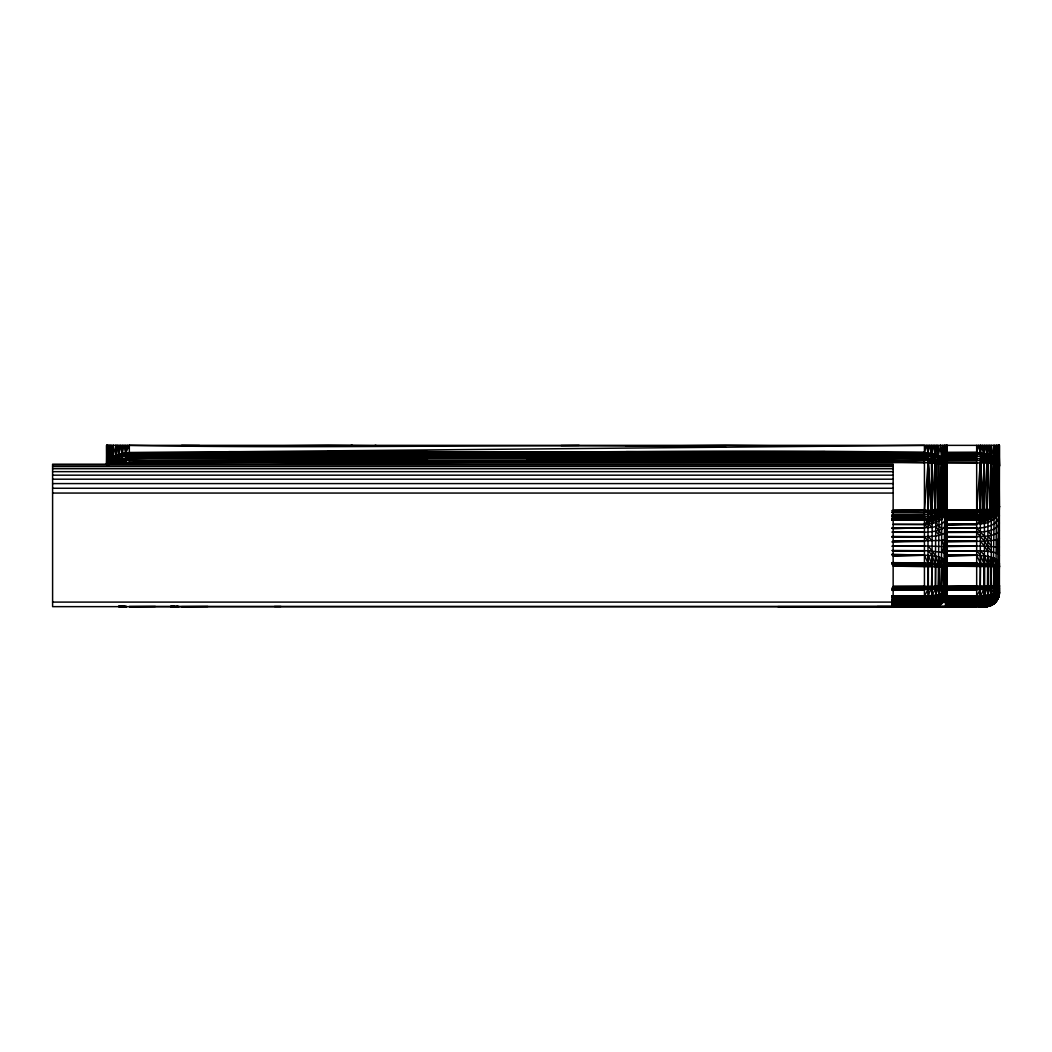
<?xml version="1.0" encoding="UTF-8"?>
<svg xmlns="http://www.w3.org/2000/svg" width="1052" height="1052" viewBox="0 0 1052 1052"><rect width="100%" height="100%" fill="white"/><g stroke="black" fill="none" stroke-linecap="round" stroke-linejoin="round"><path stroke-width="1.5" d="M925.944 606.649C930.27 601.192 927.522 592.855 928.009 586.424L927.982 445.351L928.193 454.411L938.621 461.644L945.669 464.09L947.142 466.128L941.238 463.748L924.432 462.591C659.407 458.251 394.342 466.049 129.317 460.368L115.128 461.644L107.436 464.589L107.712 445.351L106.699 464.852L106.607 445.351L999.4 445.364L999.4 592.46C999.61 600.127 992.72 606.82 985.132 606.649L989.445 605.926M927.167 606.649C933.558 602.691 931.888 592.802 931.914 586.372L932.177 520.385L931.257 517.702L928.377 462.643L931.888 460.697L938.621 461.644L938.989 463.432L938.989 509.392L937.911 511.193L937.608 518.452L935.793 522.397L935.215 586.319C935.951 592.986 937.424 604.519 928.732 606.649C935.767 603.164 935.833 592.618 938.187 586.227L939.028 520.858L940.896 513.205L941.593 459.579L940.488 445.351L938.345 455.398L937.608 509.589L937.911 511.193L940.83 511.89L943.013 512.048L946.129 510.286L947.142 506.591L942.645 508.747L931.428 510.141L891.846 510.588M891.846 514.73L924.432 514.494C932.098 513.863 943.065 514.244 947.142 506.564L946.156 509.76L944.893 510.641L940.672 510.549L944.052 508.353L944.091 464.353L942.802 445.351L941.777 508.918L940.672 510.549L927.838 512.363L891.846 512.521M932.401 606.649L933.716 606.478C942.053 603.309 943.039 593.696 941.198 586.122L941.842 518.965L942.842 509.865L945.722 507.761L945.761 464.918L944.67 445.351L943.71 458.935L946.261 462.38L947.142 466.128L946.261 454.49L947.142 466.128L946.8 445.351L946.747 463.616L944.722 460.026L944.67 445.351M947.142 466.128L946.8 445.351L947.05 464.852L946.261 462.38L946.037 445.351L945.59 461.17M945.459 606.228L982.976 606.504L979.359 606.649L982.095 604.058L984.448 595.577L984.435 520.398L983.515 517.702L980.451 460.46L980.635 445.364L983.922 453.267L984.238 456.713L983.673 520.608L984.448 523.528C992.115 521.937 1000.57 515.585 999.19 506.998L998.032 445.364L996.297 508.353L992.917 510.549L983.383 512.153L945.722 512.679M987.276 606.478L993.969 601.941L997.099 594.893L995.876 587.739L996.349 516.782L997.151 510.641L996.297 508.353L996.336 464.366L994.074 445.364L991.234 509.392L945.722 510.588M999.005 463.616L999.058 445.364L999.295 464.866C999.729 467.496 998.295 459.422 995.968 458.948L996.349 445.364L997.164 462.709L999.045 465.51L997.559 585.846C996.297 593.696 994.193 605.531 984.343 606.649C988.762 606.452 995.258 604.834 996.468 599.916L994.035 595.879L993.443 564.24L994.074 518.978L995.1 509.852L997.98 507.761L997.927 464.09L993.851 460.947L984.238 458.659L945.722 458.133M996.205 462.078L997.835 464.839L997.046 509.01L999.005 507.143L999.045 465.51L997.953 463.353L999.308 465.05L998.874 460.697M945.459 456.397L976.677 456.147C984.225 456.515 993.496 457.107 998.585 463.472L998.019 461.486L999.4 466.128L999.058 445.364L999.4 466.128L998.585 464.037L998.032 445.364M999.308 465.431C993.404 461.184 986.066 459.579 980.451 454.411L980.635 445.364M945.722 518.478L984.041 517.597L987.999 519.228L987.46 586.319C985.159 592.763 983.817 600.837 979.728 606.544L976.677 606.412C982.305 605.426 979.714 591.316 980.267 586.424L980.451 460.46L990.879 461.657L991.247 463.432L999.032 465.102M945.459 597.628L983.344 597.26L987.999 596.865L988.038 595.024L988.038 556.298L976.677 555.232L945.459 555.062M985.132 606.649C992.851 606.859 999.229 600.008 999.4 592.46C1000.426 601.981 985.527 600.981 979.964 598.969L980.267 587.976L976.677 586.437L945.459 586.437L999.347 585.74L995.652 587.805L983.712 589.383L980.267 589.514L976.677 588.015L945.722 588.081L984.185 587.871L995.665 586.898L998.992 585.609L999.295 465.799L998.374 508.169L999.4 506.538L999.045 465.51L998.322 507.616L991.234 509.392L991.01 458.37L988.038 445.364L983.896 512.1L990.405 514.323L995.1 514.152C996.915 513.784 1001.346 505.42 998.322 507.616M993.798 603.664L998.361 597.391L999.387 585.491L999.4 588.581L998.032 591.132L987.999 596.865L991.234 596.431L991.286 520.871L993.141 513.205L993.496 463.748M937.805 605.781L932.572 606.649C938.082 606.662 943.907 603.361 945.722 598.036L945.393 596.563L947.142 592.447C947.313 600.127 940.422 606.78 932.822 606.649C943.184 606.912 947.957 594.59 945.314 585.846L945.774 514.362L947.142 506.564L946.129 510.286L942.842 514.152L938.147 514.323L931.651 512.114L931.454 445.351L931.888 454.898C936.293 458.803 943.486 458.567 946.787 463.985L947.063 465.234L946.261 462.38C941.027 456.081 932.243 454.372 924.432 454.254L526.868 452.557L129.317 454.254C121.322 454.53 110.828 456.016 106.909 463.998C111.972 457.278 121.519 456.463 129.317 456.147C394.342 454.056 659.407 453.162 924.432 456.147L935.517 457.41L931.651 512.114L932.19 523.528C940.383 521.976 948.01 515.23 947.142 506.538C944.091 515.309 932.401 515.98 924.432 516.453L893.214 516.663M946.787 463.761L947.05 464.852L947.142 445.351L947.142 606.649M999.4 445.364L999.4 466.128M931.257 514.086L927.838 512.363L927.719 510.299L928.193 460.447L924.432 458.199L328.092 456.66L129.317 458.199C121.835 458.764 112.209 458.448 106.949 464.721M938.187 586.227L947.089 585.504L941.224 587.213L928.022 587.976L924.432 586.437L893.214 586.437L938.187 586.227L939.015 596.431L935.899 603.19L930.757 606.649L936.767 604.282L941.829 595.879L945.853 594.341L947.142 592.447L945.932 597.825L943.828 601.573L946.445 595.787L947.142 585.438L946.366 592.697M106.909 463.998L106.883 445.351L106.699 464.852L106.778 458.356M945.722 597.378L976.677 597.444L979.964 598.969L976.677 599.64L945.459 599.035L979.964 598.969L992.444 597.904L996.349 592.302L996.31 587.581L998.716 585.688L999.347 566.791L997.559 565.384L996.349 559.204L995.652 586.003C993.982 593.289 992.641 604.742 983.607 606.649L985.382 606.491L981.74 606.649L986.973 603.874L991.286 594.288L991.26 566.331L988.038 556.298L994.074 558.073L998.032 560.453L998.992 566.923L998.821 585.662C1001.478 594.288 997.112 605.544 987.026 606.465M893.214 524.448L924.432 524.448L932.19 523.528L934.61 519.701L935.07 516.821L935.123 463.012M945.722 524.882L984.448 523.528L986.868 519.701L987.315 516.834L987.368 463.012L944.906 462.709L935.517 459.211L924.432 458.199L129.317 458.199C122.111 451.006 109.355 455.108 106.949 464.353L129.317 462.591C394.342 459.316 659.394 464.984 924.432 460.368L931.888 460.697L932.177 510.088C935.741 512.35 940.764 514.507 944.801 512.232L945.669 464.09L944.722 460.026M945.709 463.353L947.063 465.418L944.906 462.709L944.052 508.353L944.801 509.01L946.156 508.695L946.313 462.919L946.787 463.985M997.98 507.761L998.585 464.037M106.883 445.351L106.62 464.524L106.607 445.351M125.49 458.317L129.317 460.368L526.868 460.368L924.432 458.199L725.656 458.751L228.705 457.436L129.317 456.147L125.543 454.411L125.767 445.351L125.661 462.63M927.719 510.299L928.377 462.643L931.428 510.141M891.846 554.299L924.432 555.232C932.006 555.732 941.435 555.574 946.8 561.781L947.142 567.041L946.932 508.418M979.977 510.299L980.622 462.643L984.133 460.697L984.435 510.088C987.986 512.35 993.035 514.52 997.046 512.232C993.496 518.057 986.408 520.372 979.977 521.213L976.677 519.938L945.459 519.872L980.096 519.78L987.157 518.334L995.1 514.152L994.048 515.809L984.041 514.02L945.722 514.573M893.148 606.649L893.148 464.195L52.6 464.195L52.6 606.649L985.198 606.649C1006.212 604.532 996.77 574.51 999.058 561.781L999.387 567.041L999.058 561.781L998.032 560.453M944.801 509.01L946.129 508.155L946.313 464.589L944.67 508.195M987.368 463.012L990.603 463.34L990.405 514.323L988.038 522.397L986.868 519.701M996.297 508.353L996.98 464.537L997.164 462.709L997.953 462.617L996.336 459.343L997.164 461.802M999.4 563.162L999.347 566.791L999.058 561.781L998.821 566.107L983.738 564.635L945.722 564.464M947.142 585.491L945.722 598.036L934.031 600.482L931.467 598.996L932.19 595.577L931.454 589.383L932.19 555.706L928.377 550.775L891.846 550.512M946.064 507.616L946.34 464.037L947.05 465.05M992.799 604.387L980.503 606.215L989.353 605.991L991.208 604.492L990.169 602.507L983.594 598.825L984.448 595.577L983.712 589.383L984.448 555.719L980.635 550.775L945.722 550.735M924.432 566.094L893.214 566.094L947.089 567.028L946.458 566.029L941.198 564.227L931.454 563.149L928.377 555.351L928.337 599.127L933.44 602.02L941.75 601.073L945.248 599.548L943.263 601.494M997.769 597.523L999.4 592.46L998.361 597.391L997.572 586.503M942.487 600.916L944.854 599.969L946.971 593.17L946.8 561.781L947.089 566.791M931.046 606.649C941.54 607.254 946.432 594.774 943.618 585.977L944.052 566.594L941.842 558.073M891.846 599.245L924.432 599.18C933.913 598.259 951.192 601.691 946.55 585.662L946.8 561.781M994.074 558.073L996.31 566.581L995.876 585.99L997.559 566.699L945.459 566.042L976.677 566.107M934.61 509.904L935.767 463.064L935.386 461.092L931.993 458.659M945.722 507.761L946.747 465.471L947.142 506.512L946.129 508.155L946.958 507.472M986.868 509.918L988.012 463.077L987.631 461.092L980.503 456.292M996.915 508.195L998.558 464.589M121.874 454.898L122.295 445.351L122.071 462.775M932.466 606.649L937.411 605.86L940.356 603.874L940.054 599.824L938.266 598.378L939.028 594.288L939.028 557.087L941.198 564.227M935.254 606.452L942.079 603.322L944.63 600.127L945.682 594.446L945.327 586.49L941.198 588.292L931.914 589.357L893.214 589.817M943.618 585.977L944.801 512.232C941.264 518.071 934.163 520.385 927.719 521.2L924.432 519.938L891.846 519.596M995.889 565.674L997.559 565.384L993.443 564.24L991.286 557.087L990.445 563.754L990.445 588.778L991.286 594.288L980.635 595.919L945.722 596.195M939.002 563.872L941.79 566.436L941.198 586.122L944.104 559.204L945.314 565.384L943.644 565.674L928.022 564.543L891.846 564.464M945.459 562.978L991.26 563.885L994.048 566.449L993.443 586.122L995.652 566.541M52.6 466.562L893.148 466.47M945.682 594.446L944.104 592.302L943.381 587.792L943.381 566.541M944.052 508.353L945.59 464.826L943.96 462.078L944.906 461.802C941.672 454.083 931.73 452.978 924.432 452.557C692.532 448.231 460.618 455.016 228.705 453.609M946.734 593.459L946.655 595.55L946.813 593.446L946.156 594.117M946.971 593.17L947.142 588.581C943.21 596.247 931.875 595.248 924.432 596.024L891.846 596.195M106.988 463.616L107.712 445.351L107.738 461.933L106.975 463.985M891.846 597.497L928.482 597.378L932.19 595.577L932.19 555.706L935.767 566.226L935.767 586.306L938.239 587.503L938.555 588.726M996.888 600.482L990.603 605.321L984.83 606.649L989.616 605.413L989.682 604.637L980.622 597.378L984.448 595.577L984.448 555.719L987.46 563.425M998.374 508.169L999.4 506.538L999.058 511.772L998.322 510.825L999.005 508.931M945.722 605.084L993.193 604.098L995.297 601.586L992.444 597.904L998.953 595.314L999.387 585.438L998.992 586.201M121.756 456.713L118.35 455.713L119.007 445.351L118.626 463.012M980.267 587.976L980.635 555.351L976.677 550.735L945.722 550.906M999.229 593.183L996.283 595.182C999.992 600.232 993.732 604.624 989.353 605.991M941.238 463.748L938.989 509.392L938.345 463.327M945.459 601.981L985.79 601.573L995.087 600.376L997.848 598.89C995.35 605.163 984.909 600.455 982.095 604.058L985.474 606.162L982.752 606.649L985.382 606.491M935.517 457.41L936.306 445.351L937.766 455.161L941.593 459.579L938.752 459.987L941.474 462.341L941.816 463.853L941.777 508.918L943.881 463.169L942.842 461.486L943.96 461.013L942.802 458.146L943.71 458.935M115.391 463.327L115.957 445.351L112.262 458.251L112.498 463.748M108.08 464.09L109.066 445.351L109.014 464.537M122.624 606.491L119.652 606.465L123.952 606.504L118.324 606.425L121.348 606.649M926.181 606.136C927.036 605.334 927.693 592.197 931.454 589.383M107.436 462.919L111.21 463.985L110.933 445.351L110.039 464.248M946.8 589.87L947.089 585.754L945.327 586.49M991.286 557.087L990.839 565.042M998.992 585.609L999.058 589.87L998.821 587.634M928.088 462.63L924.432 510.338L927.838 512.363M980.332 462.643L976.677 510.338L983.515 514.086M935.215 563.425L935.793 556.298L928.377 546.041L893.214 546.041M945.459 518.281L976.677 518.281L945.551 518.347L976.677 518.281L980.096 519.78L980.635 524.212L983.16 520.714L983.515 517.702L976.677 514.494L945.722 514.099M983.673 520.608L983.383 519.307L976.677 516.466L945.459 516.466L976.677 516.466C984.633 515.993 996.336 515.283 999.4 506.577L998.414 509.76L997.151 510.641L992.917 510.549L994.048 508.918L995.1 461.486L994.074 445.364M947.142 515.638C946.471 522.91 938.384 526.066 932.19 527.407L928.377 524.212L930.902 520.714L931.257 517.702L927.943 516.322M998.821 596.352L999.4 592.46M999.308 593.565L999.058 595.393L999.229 594.669M999.19 508.418L999.4 506.577C998.282 513.626 990.09 516.269 984.041 517.597L983.383 512.153L980.622 510.273L980.622 462.643L983.673 510.141M110.933 445.351L109.079 459.961L117.982 463.064L118.35 461.092L110.999 459.08L113.248 445.351L113.3 456.555M108.895 460.907L109.066 445.351L107.738 461.933L109.789 462.078L111.933 463.853L112.262 462.341L108.159 461.17M944.104 516.782L942.645 515.151L946.129 510.286L947.142 506.564C944.841 516.072 932.822 517.978 924.432 518.281L891.846 518.347L924.432 518.281L927.838 519.767L934.899 518.334L942.842 514.152L941.777 515.796L941.842 518.965L940.409 516.861M946.156 509.76L947.142 506.591M999.203 507.945L999.4 506.564L998.427 509.234L995.218 510.956L984.041 514.02M111.21 457.936L121.874 460.697L121.559 462.814L118.35 461.092M936.504 605.242L934.847 606.018L940.054 604.742L943.21 601.994L945.774 594.393L947.089 585.754M997.099 594.893L998.716 586.096L997.967 586.924M999.4 515.638C997.769 525.671 985.172 527.946 976.677 528.17L945.722 528.328M945.774 591.119L946.55 586.437M998.414 594.117L998.821 586.437M109.881 463.169L109.658 464.353L108.04 463.353M931.664 453.254L933.124 445.351L935.386 455.713L938.752 458.37M979.78 606.517L979.188 606.649C987.92 606.596 986.342 593.788 990.445 588.778M945.459 452.557L976.677 452.557C983.646 453.004 993.009 453.754 996.205 461.013L995.1 461.486L996.126 463.169L994.048 508.918L994.074 463.853L993.732 462.341L984.133 454.898L984.448 445.364L987.631 455.713L991.01 458.37M946.55 585.662L944.052 587.581L944.104 592.302L942.066 595.827L944.433 598.746L941.501 603.611L937.411 605.86L893.214 605.505M115.128 461.644L114.76 463.432L112.262 462.341M947.142 522.857C944.236 531.641 932.164 531.694 924.432 532.273L893.214 532.273M999.4 522.87C996.468 531.654 984.409 531.694 976.677 532.286L945.722 532.457M931.888 460.697L924.432 456.147L526.868 457.173L129.317 456.147L924.432 454.254L927.982 452.715L929.731 445.351L931.441 453.228L928.193 454.411M944.104 592.302L945.314 587.147M122.071 453.254L120.612 445.351L119.021 454.043L125.767 452.715L127.529 445.351M980.096 512.363L980.622 510.273M891.846 604.676L940.356 603.874L941.961 602.402L940.79 597.97L943.381 587.792M947.142 555.219L944.104 552.957L945.774 546.685L947.142 547.001M999.4 555.219L996.349 552.957L998.032 546.672L996.349 540.044L984.448 541.175L945.459 541.885M946.945 508.182L944.67 513.008L945.774 514.362M946.129 508.155L947.142 506.512L947.05 465.799M946.458 566.844L947.142 567.041L943.644 565.674M931.914 563.175L931.914 566.16M984.159 563.188L984.448 566.16M998.361 597.391L998.979 593.459L998.032 596.142M938.594 587.476L939.002 566.331L935.793 556.298M999.4 530.642L999.058 531.694C992.996 536.757 984.146 536.204 976.677 536.704L945.722 536.888M947.142 530.642L946.8 531.694C940.738 536.757 931.901 536.204 924.432 536.704L891.846 537.27M999.176 594.906L996.796 599.614M991.01 459.987L993.851 459.579L990.879 456.844L991.286 445.364L993.496 457.002M998.203 598.101L998.624 597.076L994.85 602.743M991.286 594.288L993.443 588.292M931.467 598.996L928.482 597.378L935.912 596.865L939.028 594.288L941.198 588.292M996.349 516.782L994.89 515.151L999.203 508.182M928.377 550.775L941.842 552.313L944.104 546.527L941.842 540.399L893.214 541.504M998.585 597.194L998.703 596.839M999.19 506.998L997.112 509.839L995.1 509.852L995.968 464.261L993.851 460.947L995.1 460.263L994.074 457.41L995.968 458.948M946.945 507.222L947.142 506.512M932.19 595.577L935.215 589.107M983.712 589.383L980.635 595.919L976.677 597.444L945.722 597.497M228.705 455.437L825.044 456.923L924.432 456.147L129.317 454.254L125.767 452.715L129.317 445.351C328.092 449.112 526.868 443.313 725.656 447.153M932.085 606.649L936.911 605.913L943.828 601.573L932.743 603.375L928.14 600.745L927.496 599.14L928.377 597.378M997.467 599.351L998.519 597.286L997.204 598.509M106.949 464.353L107.409 463.472M938.621 456.831L940.449 456.555L942.842 460.263L941.593 460.947L943.71 464.248L942.842 509.865L946.169 509.234L946.958 507.708L946.156 508.695M996.665 596.813L997.967 594.38M998.545 597.312L993.062 603.782L987.105 606.018L988.762 605.242M109.881 459.961L113.248 445.351L112.262 458.251L115.391 455.398M946.169 509.234L946.958 507.945M998.322 510.825L996.915 513.008L998.032 514.362M997.677 599.219L996.283 601.152M994.705 597.418L996.283 595.182L991.234 596.431L994.074 593.367L994.048 588.173L991.26 586.214M999.4 538.755L996.349 540.044M947.142 538.742L941.842 540.399M943.854 600.495L946.932 594.919L945.393 596.563M993.417 602.572L997.506 599.548L993.062 603.782L994.548 603.125M994.995 462.735L994.074 463.853L992.667 509.194L990.169 511.206L995.258 512.048L998.374 510.299M994.705 602.27C999.242 599.719 989.866 606.794 988.301 605.965M942.75 462.735L941.816 463.853L940.409 509.181L937.911 511.193M992.917 515.704L991.234 517.676L984.08 515.875M941.777 515.796L940.672 515.704L938.989 517.676L931.835 515.875M893.214 524.33L924.432 524.448L927.719 521.2M979.977 521.213L976.677 524.448L945.722 524.593M944.841 463.616L944.091 464.353L942.645 508.747L940.672 510.549M997.099 463.616L996.336 464.366L994.89 508.747L992.917 510.549M941.842 528.919L935.793 522.397L935.754 519.228L937.911 517.176M987.999 519.228L990.169 517.176M985.198 606.649L989.59 605.952L983.607 606.649L990.05 605.794L994.771 602.914M942.145 602.362L936.714 605.926L932.822 606.649M891.846 602.48L927.917 602.217L931.967 604.519L931.796 605.426C934.334 606.741 928.508 607.149 930.231 606.11L926.943 603.532L891.846 603.598L924.432 603.546L927.022 605.492L938.686 605.045L940.054 604.742L937.911 605.124L942.079 603.322L940.356 603.874M991.352 605.202L992.667 603.322L992.181 602.257L984.435 597.181L988.038 595.024L987.46 589.107M997.559 566.699L998.992 566.331M987.157 511.719L989.866 509.602L988.012 463.077L990.879 461.657M934.899 511.719L937.608 509.589L935.767 463.064L938.621 461.644M994.048 588.173L995.665 586.898L995.876 587.739M938.266 598.378L935.912 596.865L939.015 596.431L941.842 593.367L941.79 588.16L943.42 586.898L943.618 587.726M932.177 520.385L934.899 518.334L935.754 519.228M984.435 520.398L987.157 518.334M992.891 596.155L989.761 598.312L993.969 601.941L993.916 603.072L992.667 603.322L945.722 604.19M994.311 603.309L990.156 605.137M980.622 521.108L983.383 519.307M928.377 524.212L928.364 521.095L931.125 519.293L931.428 520.608M939.002 588.647L941.224 587.213L941.79 588.16M991.26 588.66L995.652 586.003L996.31 587.581M988.025 589.054L990.484 587.516L990.813 588.739M938.686 605.045L934.61 606.465L937.358 605.176L938.029 603.006L932.19 597.181L935.793 595.024L935.767 589.041L938.239 587.503M944.052 587.581L943.644 586.858L945.314 585.846L945.722 566.752L946.55 566.87M995.889 586.858L997.559 585.846M984.343 606.649L986.763 605.571L982.555 602.967L982.529 601.744L976.677 599.64L945.722 599.745M986.71 598.627L990.156 596.615M945.722 586.924L946.458 586.503M984.435 462.814L987.631 461.092M932.177 462.814L935.386 461.092M932.19 589.33L935.241 587.713L935.767 589.041M984.448 589.33L987.499 587.713M928.377 589.501L931.48 587.884L931.914 589.357M980.622 589.501L983.738 587.897L984.159 589.357M994.048 566.449L995.665 565.634L995.876 566.555M941.79 566.436L943.42 565.634L943.618 566.555M988.025 566.239L990.484 565.016L990.813 566.305M935.767 566.226L938.239 565.016L938.555 566.305M980.622 566.121L983.738 564.635L980.622 563.03M928.377 566.107L931.48 564.635L928.377 563.017L891.846 562.649M939.002 566.331L943.381 564.74M991.26 566.331L995.652 564.74M989.104 606.07L990.852 605.439M991.168 605.255L992.601 604.532L989.169 605.913M993.732 462.341L990.603 463.34M938.989 463.432L941.474 462.341M996.31 566.581L997.572 566.042L999.347 566.91L997.572 566.042M988.854 606.097L991.641 605.097M931.125 606.491L931.125 605.439L927.64 603.519L927.154 602.244L924.432 603.361L893.214 603.361M990.05 605.781L984.83 606.649L989.59 605.952M893.214 597.431L924.432 597.431L928.377 595.919M891.846 605.636L924.432 605.505L926.72 604.624M891.846 600.968L934.031 600.482L936.767 604.282L935.583 605.991L931.809 606.649L933.9 606.044L932.743 603.375L926.943 603.532M982.857 600.35L976.677 601.639L943.868 602.099M936.043 605.965L940.804 603.795L939.62 603.993M891.846 606.215L926.457 605.505L928.351 606.649L934.084 606.465L929.784 606.504M931.888 454.898L934.728 454.043L934.741 445.351L935.123 454.148M932.703 606.491L935.386 605.308L933.44 602.02L927.917 602.217L927.338 600.758L924.432 599.64L927.496 599.14M934.518 606.465L938.555 605.071L939.134 601.507L935.517 598.706L934.873 596.971M979.359 606.649L980.254 606.215L945.459 605.689L980.766 605.702L976.677 604.755L945.459 604.729L979.254 604.098L982.857 606.531M178.169 606.517L176.697 606.504L178.827 606.649L176.697 606.504M123.952 606.504L126.634 606.649L123.018 606.504L126.214 606.517M985.211 606.517L988.144 606.307M935.386 455.713L937.766 455.161L937.779 445.351L938.345 455.398M986.132 606.504L987.907 606.097L987.999 604.742L982.949 601.718M997.046 509.01L998.414 508.708L999.4 506.525L999.005 507.143M927.535 606.517L929.258 606.504L893.214 606.136M979.728 606.544L982.976 606.504M893.214 528.656L932.19 527.407M928.311 606.649L929.258 606.504M982.147 602.98L945.722 603.453M125.767 452.715L924.432 445.351L924.432 606.649M940.672 515.704L935.123 515.204M893.214 556.14L924.432 555.232L928.009 563.017M945.459 556.14L976.677 555.232L980.267 563.017M891.846 590.356L924.432 589.567L891.846 589.501M945.722 590.33L980.267 589.514L976.677 596.024L945.722 596.09M891.846 541.898L924.432 541.32L893.214 541.149M945.459 546.58L980.635 546.054L999.4 547.014M945.327 566.042L946.458 566.029L945.774 560.453M893.214 555.535L924.432 555.232L891.846 555.048M945.722 555.535L976.677 555.232L945.459 555.232M228.705 446.245L328.092 445.351L427.48 446.245M561.058 445.522L579.126 445.364M626.256 446.245L725.656 445.351L825.044 446.245M427.48 451.65L328.092 452.557L228.705 451.65M825.044 451.65L725.656 452.557L626.256 451.65M945.722 458.462L976.677 458.212L945.459 458.212M945.722 460.631L980.451 460.46M928.022 587.976L891.846 588.199L924.432 588.002L928.009 589.528L924.432 596.024L891.846 596.09M945.722 589.817L976.677 589.567L945.722 589.514M945.722 600.718L979.833 600.455M328.092 450.756L725.656 453.82L924.432 452.557L926.207 445.351L928.088 452.728M725.656 454.727L526.868 456.147L328.092 454.727M825.044 454.964L328.092 456.66L526.868 458.199L725.656 457.686M945.722 454.477L976.677 454.254C984.764 454.582 996.415 456.068 999.308 465.05M984.12 606.531L979.465 603.046L945.722 603.006M375.091 445.351L375.998 445.351M891.846 528.328L924.432 528.17L891.846 528.012M893.214 536.888L924.432 536.704L928.377 541.293M891.846 546.225L924.432 546.041L893.214 545.856M945.722 546.212L976.677 546.041L945.459 545.843M893.214 550.88L924.432 550.709L893.214 550.709M891.846 563.162L924.432 562.965L893.214 562.965M945.459 564.714L976.677 564.529L980.267 566.107M945.459 586.621L976.677 586.437M228.705 458.475L427.48 458.475M626.256 458.475L825.044 458.475M945.722 458.291L976.677 458.212M427.48 460.092L228.705 460.092M825.044 460.092L626.256 460.092M129.317 445.351L129.317 462.591L924.432 460.368L526.868 459.29L725.656 458.751M945.722 460.46L976.677 460.368L945.722 460.289M228.705 454.477L924.432 452.557L129.317 452.557L825.044 454.477M626.256 454.477L825.044 454.03M945.722 454.319L976.677 454.254L945.722 454.188M945.722 456.226L976.677 456.147M945.722 510.43L976.677 510.338L945.459 510.338M945.722 512.521L976.677 512.442L945.722 512.035M924.432 514.494L893.214 514.415M891.846 516.532L924.432 516.453L891.846 516.045M945.722 519.99L976.677 519.938M891.846 563.03L924.432 562.965M945.722 563.03L976.677 562.978L980.267 564.556M893.214 564.582L924.432 564.529L928.009 566.107M945.459 564.582L976.677 564.529L945.459 564.529M893.214 600.784L924.432 600.784L891.846 600.455M945.722 601.875L976.677 601.836L979.465 603.046M129.317 606.649L155.38 606.478M207.849 606.478L181.562 606.649M928.258 456.292L924.432 454.254L129.317 454.254L427.48 454.477M945.459 454.254L976.677 454.254M129.317 456.147L924.432 456.147M943.881 459.961L945.709 462.617M924.432 460.368L129.317 460.368L924.432 462.591L129.317 462.591M945.459 460.368L976.677 460.368M945.459 462.591L976.677 462.591M52.6 464.945L893.148 464.945M52.6 468.719L893.148 468.719M52.6 471.651L893.148 471.651M52.6 475.175L893.148 475.175M52.6 479.199L893.148 479.199M52.6 483.591L893.148 483.591M52.6 488.26L893.148 488.26M52.6 493.059L893.148 493.059M924.432 512.429L891.846 512.008M945.459 512.442L976.677 512.442L945.459 512.363M945.459 514.494L976.677 514.494M893.214 516.453L924.432 516.453L891.846 516.374M893.214 518.281L924.432 518.281M893.214 519.938L927.838 519.767L928.364 521.095M945.459 524.448L976.677 524.448L945.722 524.33M893.214 528.17L924.432 528.17M945.459 528.17L976.677 528.17L984.448 536.336L991.286 546.264M945.459 532.286L976.677 532.286L984.448 541.175L991.286 551.761L996.349 552.957M893.214 536.704L924.432 536.704L891.846 536.52M945.459 536.704L976.677 536.704L945.459 536.533M893.214 541.32L924.432 541.32M945.459 541.333L976.677 541.333L945.459 541.149M945.459 546.041L976.677 546.041M893.214 555.232L924.432 555.232M893.214 564.529L924.432 564.529M893.214 589.567L924.432 589.567M945.459 589.567L976.677 589.567M893.214 596.024L924.432 596.024L891.846 595.761M945.459 596.024L976.677 596.024L945.459 595.774M945.459 597.444L976.677 597.444M893.214 599.18L924.432 599.18L891.846 599.101M945.459 599.64L976.677 599.64M945.459 600.495L976.677 600.482L945.722 600.311M945.459 601.639L979.662 601.81M976.677 601.836L945.722 601.52M52.6 602.099L893.148 602.099M893.214 602.257L924.432 602.257L891.846 601.954M945.722 603.085L976.677 603.361L945.459 603.388M891.846 603.375L924.432 603.546M945.459 604.137L976.677 604.124L945.722 603.966M924.432 604.637L891.846 604.637L924.432 604.637L893.214 604.505M976.677 605.018L945.722 604.768L978.768 605.715M129.317 606.517L976.677 606.517L777.901 606.623M351.039 445.351L352.499 445.351M725.656 453.82L924.432 454.254M891.846 597.378L924.432 597.431M945.722 598.943L976.677 599.009M891.846 600.745L924.432 600.784M893.214 603.322L924.432 603.361L891.846 603.23M945.722 604.098L976.677 604.124M891.846 605.465L924.432 605.505M945.722 606.176L976.677 606.228L945.722 605.571M891.846 606.11L924.432 606.136M891.846 606.465L924.432 606.517M877.289 606.57L976.677 606.649L976.677 445.364M274.44 606.478L280.95 606.478M945.459 516.387L976.677 516.466M945.722 528.025L976.677 528.17M945.722 532.128L976.677 532.286M891.846 532.102L924.432 532.273M945.722 604.624L976.677 604.755M174.869 606.504L172.278 606.478L177.262 606.649L170.845 606.452L173.041 606.649L171.818 606.531M181.562 445.364L199.63 445.522M928.377 546.041L945.774 546.685M928.377 563.017L931.454 563.149M980.635 550.775L991.286 551.761M120.612 606.491L124.254 606.649L123.018 606.504M119.652 606.465L122.387 606.649L119.218 606.465L120.927 606.649M173.172 606.649L171.384 606.465L174.198 606.649M121.664 606.649L118.495 606.452M171.384 606.465L173.527 606.649L170.582 606.439L173.041 606.649M173.646 606.504L175.25 606.649M173.291 606.491L174.961 606.649M124.491 606.504L125.438 606.649M991.26 563.885L993.443 564.24M125.924 606.517L126.582 606.649M924.432 601.626L927.154 602.244M118.35 455.713L115.983 455.161L115.128 456.831L125.543 460.447L125.372 462.643L121.874 460.697M934.899 518.334L931.783 517.61L931.125 512.153L928.364 510.273M941.842 552.313L944.104 552.957M927.917 518.123L931.125 519.293M125.543 454.411L122.308 453.228L124.018 445.351L125.661 452.728M939.002 586.201L941.224 587.213M980.162 514.389L983.554 515.953M928.482 606.123L929.297 606.504M980.622 586.424L983.738 587.897M928.377 586.411L931.48 587.884M980.451 454.411L976.677 452.557L945.722 452.623L976.677 452.557L978.662 445.364L980.332 452.728M988.025 586.306L990.484 587.516M984.448 563.201L987.499 564.819M932.19 563.201L935.241 564.806M980.622 452.781L984.133 454.898M988.025 563.491L990.484 565.016M935.767 563.477L938.239 565.016M980.503 458.317L984.133 460.697M987.631 455.713L984.435 453.399L982.555 445.364L983.922 453.267M990.879 456.844L988.012 454.398L986.276 445.364L987.368 454.148M940.79 597.97L939.015 596.431L941.829 595.879L941.54 597.812L943.342 600.666M924.432 524.448L928.377 527.972M993.732 458.251L991.247 455.753L989.708 445.364L990.603 455.398M935.793 526.487L941.842 534.534M928.377 536.612L932.19 541.175M980.635 541.293L988.038 551.314M946.064 510.825L946.8 511.772M944.104 595.195L945.222 596.642M935.793 531.023L939.028 535.284M988.038 531.023L991.286 535.284M941.238 457.002L942.75 459.08M992.667 516.861L994.074 518.978M988.038 535.889L991.286 540.728M994.798 457.936L996.126 459.961M937.608 518.452L939.028 520.858M989.866 518.465L991.286 520.871M946.787 464.353L945.669 461.894M996.98 460.026L997.927 461.894M930.902 520.714L932.19 523.528M983.16 520.714L984.448 523.528M934.61 519.701L935.793 522.397M980.635 555.351L983.712 563.162M930.902 510.167L931.651 512.114M983.16 510.181L983.896 512.1M983.712 586.385L984.185 587.871M998.519 462.38L999.032 463.985M931.454 586.385L931.941 587.871M990.445 586.24L990.839 587.489M943.381 585.99L943.644 586.858M946.787 464.721L947.05 465.602M999.045 463.761L999.295 464.866L999.058 463.814M940.488 445.351L942.539 457.936M995.652 587.805L996.349 592.302M983.344 597.26L983.594 598.825M938.187 588.778L939.028 594.288M118.626 454.148L117.443 445.351L115.983 455.161L115.957 445.351M997.559 587.147L998.032 591.132M996.349 445.364L997.835 461.17M946.037 445.351L946.747 463.616M983.922 462.775L984.435 510.088M931.664 462.775L932.177 510.088M946.866 445.351L947.05 464.852M946.787 465.51L946.932 506.998M725.656 456.66L328.092 458.751L129.317 458.199L725.656 456.66M924.432 510.338L893.214 510.417L924.432 510.338M924.432 519.938L891.846 519.99L924.432 519.938M976.677 600.482L945.722 600.534L976.677 600.482M924.432 588.002L893.214 588.002L924.432 588.002M976.677 588.015L945.459 588.015L976.677 588.015M976.677 605.715L945.722 605.702L976.677 605.715M924.432 602.257L891.846 602.191L924.432 602.257M976.677 603.361L945.459 603.02L976.677 603.361"/></g></svg>
